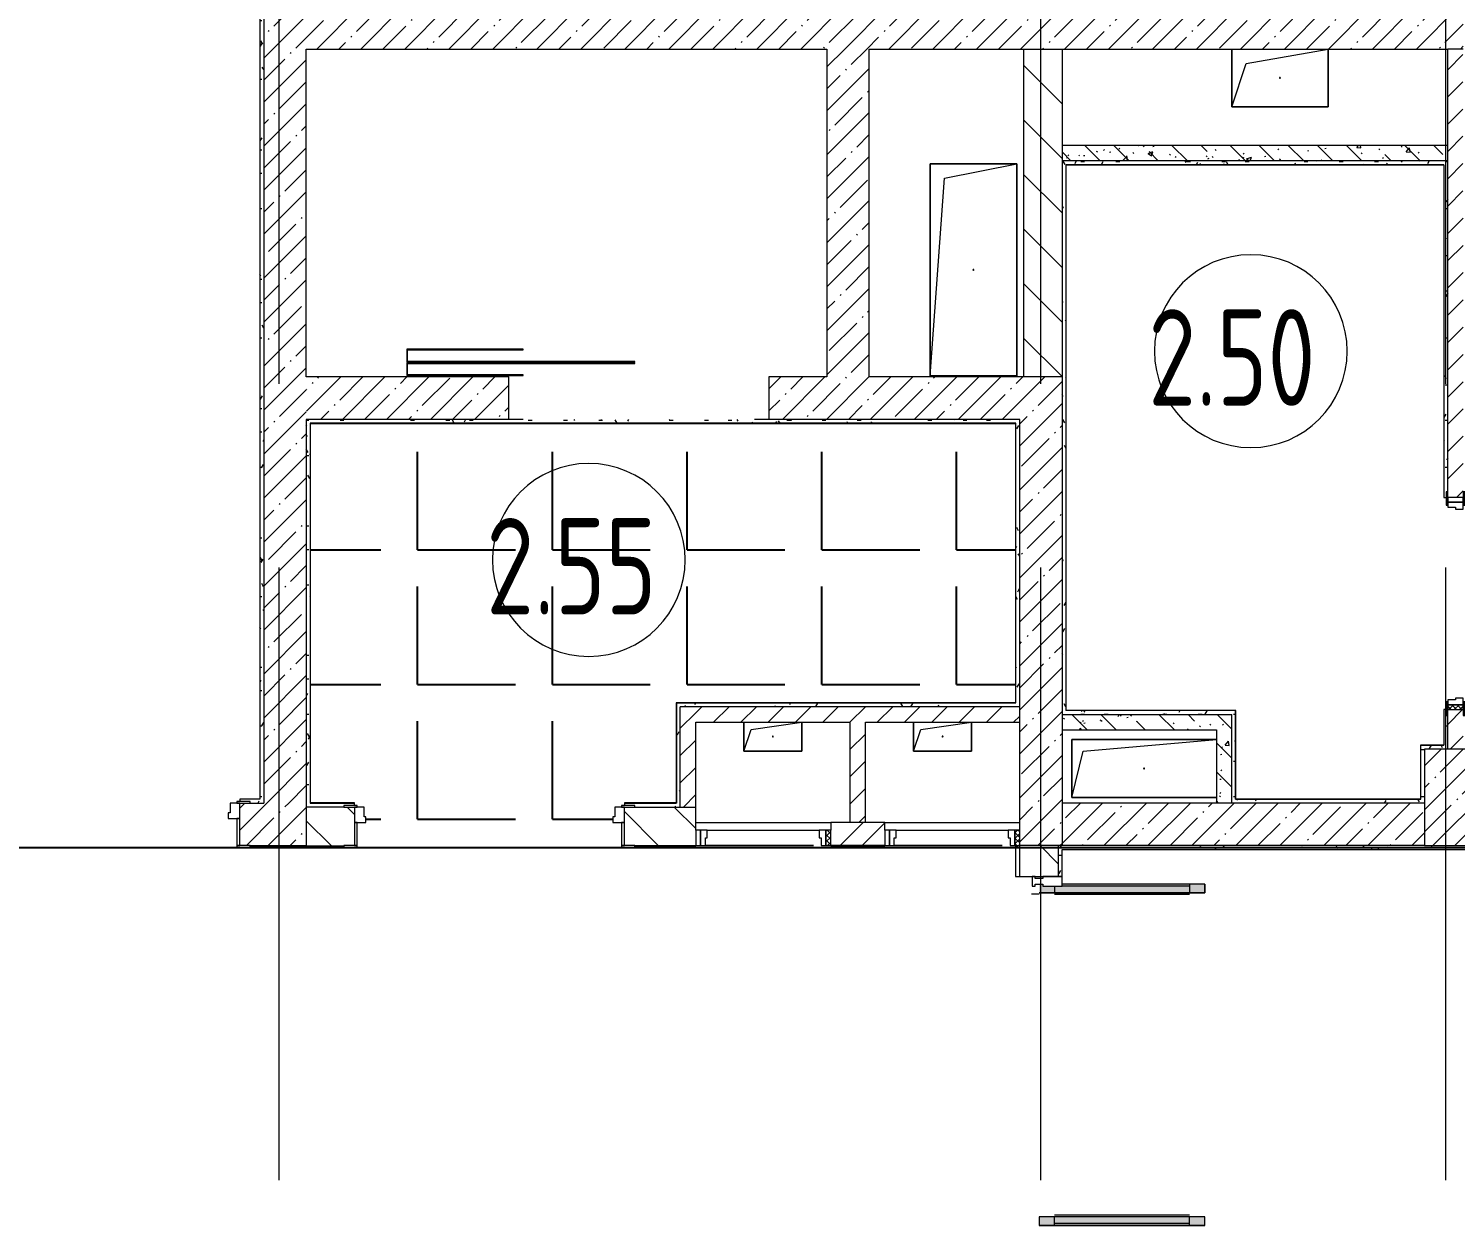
# Model space of a CAD drawing. Header units: millimetres. Extents: x -625 to 415037, y -3642 to 102118.
# Drawn here: x 242132 to 249532, y 11409 to 17635 of the extents above; entities that cross this region are included whole.
import ezdxf

# ---------------------------------------------------------------- set-up
doc = ezdxf.new("R2010")
doc.units = ezdxf.units.MM
doc.linetypes.add('Осевая', pattern=[6350, 1270, -952.5, 3175, -952.5])
doc.layers.add('1) плитка КР3', color=160, linetype='Continuous')
for name, color, linetype, lineweight in [('A-AREA-IDEN', 7, 'Continuous', 9), ('A-DETL-GENF', 7, 'Continuous', 9), ('A-DOOR-FRAM-2', 7, 'Continuous', 5), ('A-GENM', 7, 'Continuous', 9), ('A-GLAZ-CWMG', 7, 'Continuous', 9), ('A-GLAZ-CWMG-1', 7, 'Continuous', 20), ('A-WALL', 7, 'Continuous', 5), ('I-WALL', 7, 'Continuous', 5), ('S-COLS', 7, 'Continuous', 9), ('S-COLS-1', 7, 'Continuous', 5), ('Оси', 7, 'Continuous', 9), ('Оси-2', 7, 'Осевая', 9)]:
    doc.layers.add(name, color=color, linetype=linetype, lineweight=lineweight)
doc.layers.add('A-AREA-PATT-2', color=7, linetype='Continuous', lineweight=5, true_color=0xcde0ef, transparency=1)
doc.layers.add('A-FLOR-PATT-1', color=7, linetype='Continuous', lineweight=9, true_color=0xeef6ff, transparency=0.5)
for name, color, linetype, lineweight, true_color in [('A-DOOR-1', 7, 'Continuous', 5, 0xc0c0c0), ('A-DOOR-FRAM-1', 7, 'Continuous', 5, 0xc0c0c0), ('A-WALL-1', 9, 'Continuous', 5, 0x808080), ('A-WALL-FNSH-1', 9, 'Continuous', 5, 0x808080)]:
    doc.layers.add(name, color=color, linetype=linetype, lineweight=lineweight, true_color=true_color)
doc.layers.get('A-DOOR-1').off()
doc.styles.add('СПДС', font='ГОСТ тип А.ttf', dxfattribs={"width": 0.9})
pattern_1 = [(45, (148772.12, -0.94), (-114.04925, 114.04925), []), (45, (148886.17, -0.94), (-114.04925, 114.04925), [201.612, -40.322, 6.706, -33.617])]
pattern_2 = [(135, (148772.12, -0.94), (-141.42136, -141.42136), [])]
pattern_3 = [(45, (148772.12, -0.94), (-70.71068, 70.71068), [])]
pattern_4 = [(135, (148772.12, -0.94), (-150.8683, -150.8683), [213.36, -35.56, 7.112, -35.56]), (135, (148772.12, 149.83), (-150.8683, -150.8683), []), (50, (148772.12, -0.94), (255.05767, -22.3145), [26.67, -293.37]), (355, (148772.12, -0.94), (-49.3404, 267.47914), [21.336, -234.696]), (100.451, (148793.38, -2.8), (205.71947, 245.16356), [22.666, -249.326]), (46.184, (148772.12, 70.18), (379.511, -58.86), [40.005, -440.055]), (96.636, (148803.75, 65.27), (332.3634, 346.3991), [33.999, -373.989]), (351.184, (148772.12, 70.18), (332.3669, 346.3953), [32.004, -352.044]), (21, (148807.68, 52.4), (212.26017, -143.17112), [26.67, -293.37]), (326, (148807.68, 52.4), (86.52236, 257.8632), [21.336, -234.696]), (71.451, (148825.37, 40.47), (298.78395, 114.6901), [22.666, -249.326]), (37.5, (148772.12, -0.94), (4.32385, 118.37751), [6.706, -225.146, 6.706, -231.546, -235.585]), (37.5, (148772.12, -0.94), (4.32385, 118.37751), [-470.103, 6.706, -228.879]), (7.5, (148772.12, -0.94), (93.54758, 140.2533), [6.706, -129.134, 6.706, -219.812, -89.789]), (7.5, (148772.12, -0.94), (93.54758, 140.2533), [-362.356, 6.706, -83.083]), (327.5, (148692.82, -0.94), (189.82734, -8.02019), [6.706, -82.194, 6.706, -270.662, -368.046]), (327.5, (148692.82, -0.94), (189.82734, -8.02019), [-366.268, 6.706, -361.34]), (317.5, (148657.26, -0.94), (207.38114, 35.59764), [6.706, -108.864, 6.706, -177.495, -261.366]), (317.5, (148657.26, -0.94), (207.38114, 35.59764), [-299.771, 6.706, -254.66])]
pattern_5 = [(45, (-171.384, 124.685), (-14.1421, 14.1421), []), (135, (-171.384, 124.685), (-14.1421, -14.1421), [])]
pattern_6 = [(0, (148772.123, -0.94), (243.84, 60.96), [20.117, -162.763, 20.117, -162.763, -975.36]), (0, (148772.123, -0.94), (243.84, 60.96), [-365.76, 20.117, -345.643, 20.117, -162.763, -426.72]), (0, (148772.123, -0.94), (243.84, 60.96), [-914.4, 20.117, -101.803, 20.117, -284.683]), (120, (148863.563, 29.54), (-174.71291, 180.691634), [20.117, -162.763, 20.117, -162.763, -975.36]), (120, (148863.563, 29.54), (-174.71291, 180.691634), [-365.76, 20.117, -345.643, 20.117, -162.763, -426.72]), (120, (148863.563, 29.54), (-174.71291, 180.691634), [-914.4, 20.117, -101.803, 20.117, -284.683]), (240, (148894.043, 151.46), (-69.12709, -241.651634), [20.117, -162.763, 20.117, -162.763, -975.36]), (240, (148894.043, 151.46), (-69.12709, -241.651634), [-365.76, 20.117, -345.643, 20.117, -162.763, -426.72]), (240, (148894.043, 151.46), (-69.12709, -241.651634), [-914.4, 20.117, -101.803, 20.117, -284.683])]

# ---------------------------------------------------------------- blocks, each defined once
blk = doc.blocks.new('110_Дверь_СКБ_1Ст_Внутренняя1 - Д-3б_п_ 1100x2100h_много всего 2-32816779-Объем проектирования 2 этажа')
at = {"layer": 'A-DOOR-FRAM-2'}
h = blk.add_hatch(dxfattribs=at)
h.set_pattern_fill('FP_200', color=256, style=0, pattern_type=2)
h.set_pattern_definition([(45, (-371.384, 104.685), (-14.1421, 14.1421), []), (135, (-371.384, 104.685), (-14.1421, -14.1421), [])])
h.paths.add_polyline_path([(-537.5, 40), (-537.5, -40), (-512.5, -37.7), (-512.5, 40)])
at = {"layer": 'A-DOOR-FRAM-1'}
for p, q in [((-497.5, 48), (-567.5, 48)), ((-567.5, 48), (-567.5, 40)), ((-567.5, 40), (-497.5, 40)), ((-512.5, 40), (-537.5, 40)), ((-537.5, 40), (-537.5, -40)), ((-487.5, 40), (-512.5, 40)), ((-512.5, 40), (-512.5, -40)), ((-512.5, -40), (-512.5, 40)), ((-497.5, 40), (-512.5, 40)), ((-512.5, 40), (-512.5, 39)), ((-512.5, 39), (-497.5, 39)), ((-497.5, 40), (-497.5, 48)), ((-497.5, 39), (-497.5, 40)), ((-487.5, 0), (-487.5, 40)), ((-477.5, 0), (-487.5, 0)), ((-477.5, -40), (-477.5, 0)), ((512.5, 0), (502.5, 0)), ((502.5, 0), (502.5, -40)), ((512.5, 40), (512.5, 0)), ((537.5, 40), (512.5, 40)), ((592.5, 48), (522.5, 48)), ((522.5, 48), (522.5, 40)), ((537.5, 40), (522.5, 40)), ((522.5, 40), (522.5, 39)), ((522.5, 40), (592.5, 40)), ((522.5, 39), (537.5, 39)), ((537.5, -40), (537.5, 40)), ((562.5, 40), (537.5, 40)), ((537.5, 40), (537.5, -40)), ((537.5, 39), (537.5, 40)), ((562.5, -40), (562.5, 40)), ((592.5, 40), (592.5, 48)), ((-497.5, -40), (-567.5, -40)), ((-567.5, -40), (-567.5, -48)), ((-567.5, -48), (-497.5, -48)), ((-537.5, -40), (-512.5, -40)), ((-497.5, -39), (-512.5, -39)), ((-512.5, -39), (-512.5, -40)), ((-512.5, -40), (-477.5, -40)), ((-512.5, -40), (-497.5, -40)), ((-497.5, -40), (-497.5, -39)), ((-497.5, -48), (-497.5, -40)), ((502.5, -40), (537.5, -40)), ((537.5, -39), (522.5, -39)), ((522.5, -39), (522.5, -40)), ((522.5, -40), (537.5, -40)), ((592.5, -40), (522.5, -40)), ((522.5, -40), (522.5, -48)), ((522.5, -48), (592.5, -48)), ((537.5, -40), (537.5, -39)), ((537.5, -40), (562.5, -40)), ((592.5, -48), (592.5, -40))]:
    blk.add_line(p, q, dxfattribs=at)
blk = doc.blocks.new('110_Дверь_СКБ_2Ст - Д-1_л_Лестничная клетка EIS60 2-V348-Объем проектирования 2 этажа')
at = {"layer": 'A-DOOR-FRAM-1'}
for p, q in [((-672.5, 118), (-742.5, 118)), ((-742.5, 118), (-742.5, 110)), ((-742.5, 110), (-672.5, 110)), ((-637.5, 110), (-687.5, 110)), ((-687.5, 110), (-687.5, 30)), ((-672.5, 110), (-672.5, 118)), ((-637.5, 60), (-637.5, 110)), ((662.5, 110), (662.5, 60)), ((712.5, 110), (662.5, 110)), ((767.5, 118), (697.5, 118)), ((697.5, 118), (697.5, 110)), ((697.5, 110), (767.5, 110)), ((712.5, 30), (712.5, 110)), ((767.5, 110), (767.5, 118)), ((-687.5, 30), (-627.5, 30)), ((-672.5, 30), (-687.5, 30)), ((-687.5, 30), (-687.5, -110)), ((-672.5, -110), (-672.5, 30)), ((-627.5, 60), (-637.5, 60)), ((-627.5, 30), (-627.5, 60)), ((662.5, 60), (652.5, 60)), ((652.5, 60), (652.5, 30)), ((652.5, 30), (712.5, 30)), ((712.5, 30), (697.5, 30)), ((697.5, 30), (697.5, -110)), ((712.5, -110), (712.5, 30)), ((-672.5, -110), (-742.5, -110)), ((-742.5, -110), (-742.5, -118)), ((-742.5, -118), (-672.5, -118)), ((-687.5, -110), (-672.5, -110)), ((-672.5, -118), (-672.5, -110)), ((697.5, -110), (712.5, -110)), ((767.5, -110), (697.5, -110)), ((697.5, -110), (697.5, -118)), ((697.5, -118), (767.5, -118)), ((767.5, -118), (767.5, -110))]:
    blk.add_line(p, q, dxfattribs=at)
blk = doc.blocks.new('110_Дверь_СКБ_2Ст - Д-3а 1450x2100h_Лестничная клетка из коридора-32352288-Объем проектирования 2 этажа')
at = {"layer": 'A-DOOR-FRAM-1'}
for p, q in [((-672.5, 108), (-742.5, 108)), ((-742.5, 108), (-742.5, 100)), ((-742.5, 100), (-672.5, 100)), ((-637.5, 100), (-687.5, 100)), ((-687.5, 100), (-687.5, 20)), ((-672.5, 100), (-672.5, 108)), ((-637.5, 50), (-637.5, 100)), ((662.5, 100), (662.5, 50)), ((712.5, 100), (662.5, 100)), ((767.5, 108), (697.5, 108)), ((697.5, 108), (697.5, 100)), ((697.5, 100), (767.5, 100)), ((712.5, 20), (712.5, 100)), ((767.5, 100), (767.5, 108)), ((-687.5, 20), (-627.5, 20)), ((-672.5, 20), (-687.5, 20)), ((-687.5, 20), (-687.5, -100)), ((-672.5, -100), (-672.5, 20)), ((-627.5, 50), (-637.5, 50)), ((-627.5, 20), (-627.5, 50)), ((662.5, 50), (652.5, 50)), ((652.5, 50), (652.5, 20)), ((652.5, 20), (712.5, 20)), ((712.5, 20), (697.5, 20)), ((697.5, 20), (697.5, -100)), ((712.5, -100), (712.5, 20)), ((-672.5, -100), (-742.5, -100)), ((-742.5, -100), (-742.5, -108)), ((-742.5, -108), (-672.5, -108)), ((-687.5, -100), (-672.5, -100)), ((-672.5, -108), (-672.5, -100)), ((697.5, -100), (712.5, -100)), ((767.5, -100), (697.5, -100)), ((697.5, -100), (697.5, -108)), ((697.5, -108), (767.5, -108)), ((767.5, -108), (767.5, -100))]:
    blk.add_line(p, q, dxfattribs=at)
blk = doc.blocks.new('GM_Отверстие прямоугольное _в плите_ - Отверстие-21604515-Объем проектирования 2 этажа')
at = {"layer": 'A-GENM'}
for p, q in [((-225, -550), (-225, 550)), ((-225, 550), (225, 550)), ((225, 550), (-225, 550)), ((-225, 550), (-225, -550)), ((-150, 475), (225, 550)), ((225, 550), (225, -550)), ((225, -550), (225, 550)), ((-225, -550), (-150, 475)), ((225, -550), (-225, -550)), ((-225, -550), (225, -550))]:
    blk.add_line(p, q, dxfattribs=at)
for start, end in [(360, 180), (180, 360)]:
    blk.add_arc((0, 0), 2.5, start, end, dxfattribs=at)
blk = doc.blocks.new('GM_Отверстие прямоугольное _в плите_ - Отверстие-21606279-Объем проектирования 2 этажа')
at = {"layer": 'A-GENM'}
for p, q in [((-375, -150), (-375, 150)), ((-375, 150), (375, 150)), ((375, 150), (-375, 150)), ((-375, 150), (-375, -150)), ((-315, 90), (375, 150)), ((-375, -150), (-315, 90)), ((375, -150), (-375, -150)), ((-375, -150), (375, -150))]:
    blk.add_line(p, q, dxfattribs=at)
for start, end in [(360, 180), (180, 360)]:
    blk.add_arc((0, 0), 2.5, start, end, dxfattribs=at)
blk = doc.blocks.new('GM_Отверстие прямоугольное _в плите_ - Отверстие-21610241-Объем проектирования 2 этажа')
at = {"layer": 'A-GENM'}
for p, q in [((-250, -150), (-250, 150)), ((-250, 150), (-250, -150)), ((-175, 75), (250, 150)), ((250, 150), (250, -150)), ((250, -150), (250, 150)), ((-250, -150), (-175, 75)), ((250, -150), (-250, -150)), ((-250, -150), (250, -150))]:
    blk.add_line(p, q, dxfattribs=at)
for start, end in [(360, 180), (180, 360)]:
    blk.add_arc((0, 0), 2.5, start, end, dxfattribs=at)
blk = doc.blocks.new('110_Дверь_СКБ_1Ст - д-18 700x2100h_Технический шкаф ЭОМ и СС-23698042-Объем проектирования 2 этажа')
at = {"layer": 'A-DOOR-FRAM-2'}
h = blk.add_hatch(dxfattribs=at)
h.set_pattern_fill('FP_120', color=256, style=0, pattern_type=2)
h.set_pattern_definition(pattern_5)
h.paths.add_polyline_path([(-337.5, 60), (-337.5, -20), (-312.5, -20), (-312.5, 60)])
at = {"layer": 'A-DOOR-FRAM-1'}
for p, q in [((-312.5, 60), (-337.5, 60)), ((-337.5, 60), (-337.5, -20)), ((-287.5, 60), (-312.5, 60)), ((-312.5, 60), (-312.5, -20)), ((-312.5, -20), (-312.5, 60)), ((-287.5, 20), (-287.5, 60)), ((-277.5, 20), (-287.5, 20)), ((-277.5, -20), (-277.5, 20)), ((-247.5, 60), (312.5, 60)), ((312.5, 20), (302.5, 20)), ((302.5, 20), (302.5, -20)), ((312.5, 60), (312.5, 20)), ((337.5, 60), (312.5, 60)), ((337.5, -20), (337.5, 60)), ((362.5, 60), (337.5, 60)), ((337.5, 60), (337.5, -20)), ((362.5, -20), (362.5, 60)), ((-337.5, -20), (-312.5, -20)), ((-312.5, -20), (-277.5, -20)), ((302.5, -20), (-277.5, -20)), ((302.5, -20), (337.5, -20)), ((337.5, -20), (362.5, -20))]:
    blk.add_line(p, q, dxfattribs=at)
blk = doc.blocks.new('110_Дверь_СКБ_1Ст - д-18 700x2100h_Технический шкаф ЭОМ и СС-V392-Объем проектирования 2 этажа')
at = {"layer": 'A-DOOR-FRAM-2'}
h = blk.add_hatch(dxfattribs=at)
h.set_pattern_fill('FP_120', color=256, style=0, pattern_type=2)
h.set_pattern_definition(pattern_5)
h.paths.add_polyline_path([(-337.5, 60), (-337.5, -20), (-312.5, -20), (-312.5, 60)])
at = {"layer": 'A-DOOR-FRAM-1'}
for p, q in [((-312.5, 60), (-337.5, 60)), ((-337.5, 60), (-337.5, -20)), ((-287.5, 60), (-312.5, 60)), ((-312.5, 60), (-312.5, -20)), ((-312.5, -20), (-312.5, 60)), ((-287.5, 20), (-287.5, 60)), ((-277.5, 20), (-287.5, 20)), ((-277.5, -20), (-277.5, 20)), ((-247.5, 60), (312.5, 60)), ((312.5, 20), (302.5, 20)), ((302.5, 20), (302.5, -20)), ((312.5, 60), (312.5, 20)), ((337.5, 60), (312.5, 60)), ((337.5, -20), (337.5, 60)), ((362.5, 60), (337.5, 60)), ((337.5, 60), (337.5, -20)), ((362.5, -20), (362.5, 60)), ((-337.5, -20), (-312.5, -20)), ((-312.5, -20), (-277.5, -20)), ((302.5, -20), (-277.5, -20)), ((302.5, -20), (337.5, -20)), ((337.5, -20), (362.5, -20))]:
    blk.add_line(p, q, dxfattribs=at)
blk = doc.blocks.new('GM_Отверстие прямоугольное _в плите_ - Отверстие-21620300-Объем проектирования 2 этажа')
at = {"layer": 'A-GENM'}
for p, q in [((-150, -75), (-150, 75)), ((-150, 75), (-150, -75)), ((-112.5, 37.5), (150, 75)), ((150, 75), (150, -75)), ((150, -75), (150, 75)), ((-150, -75), (-112.5, 37.5)), ((150, -75), (-150, -75)), ((-150, -75), (150, -75))]:
    blk.add_line(p, q, dxfattribs=at)
for start, end in [(360, 180), (180, 360)]:
    blk.add_arc((0, 0), 2.5, start, end, dxfattribs=at)
blk = doc.blocks.new('BSC_Колонна _Прямоугольная - 500х500-17857564-Объем проектирования 2 этажа')
at = {"layer": 'S-COLS-1'}
h = blk.add_hatch(dxfattribs=at)
h.set_pattern_fill('FP_181', color=256, style=0, pattern_type=2)
h.set_pattern_definition([(45, (-100850, -13650), (-114.04925, 114.04925), []), (45, (-100735.95, -13650), (-114.04925, 114.04925), [201.613, -40.323, 6.706, -33.617])])
h.paths.add_polyline_path([(250, -250), (250, 250), (-250, 250), (-250, -250)])
for p, q in [((250, 250), (-250, 250)), ((-250, 250), (-250, -250)), ((250, -250), (250, 250)), ((-250, -250), (250, -250))]:
    blk.add_line(p, q, dxfattribs=at)
blk = doc.blocks.new('DOR_Дверь лифта - 1350х2050h-19118285-Объем проектирования 2 этажа')
at = {"layer": 'A-DOOR-FRAM-1'}
for p, q in [((600, -117), (600, -120)), ((1203, -117), (600, -117)), ((600, -120), (1200, -120)), ((1200, -120), (1200, -180)), ((1203, -183), (1203, -117)), ((1200, -180), (20, -180)), ((20, -180), (20, -183)), ((20, -183), (1203, -183)), ((1203, -187), (20, -187)), ((20, -187), (20, -190)), ((20, -190), (1200, -190)), ((1200, -190), (1200, -250)), ((1203, -253), (1203, -187)), ((600, -250), (600, -253)), ((1200, -250), (600, -250)), ((600, -253), (1203, -253))]:
    blk.add_line(p, q, dxfattribs=at)
blk = doc.blocks.new('Дверь_Витражная_остекление_ - ВВ-7 остекление-32349468-Объем проектирования 2 этажа')
at = {"layer": 'A-DETL-GENF'}
for p, q in [((860, 20), (860, -20)), ((860, 20), (860, -20)), ((-815, -20), (-860, -20)), ((-860, -880), (-860, -20)), ((-815, -20), (-860, -20)), ((-860, -20), (-860, -880)), ((-815, -106.8), (-815, -20)), ((-815, -106.8), (-815, -20)), ((865, -103.8), (865, -20)), ((865, -20), (865, -103.8)), ((-860, -100), (-815, -100)), ((-850, -800), (-850, -100)), ((-815, -880), (-815, -106.8)), ((-815, -880), (-815, -106.8)), ((-806, -106.8), (-806, -100)), ((-806, -800), (-806, -106.8)), ((856, -103.8), (856, -100)), ((856, -800), (856, -103.8)), ((900, -100), (865, -100)), ((865, -880), (865, -103.8)), ((865, -103.8), (865, -880)), ((900, -800), (900, -140)), ((910, -880), (910, -140)), ((910, -880), (910, -140)), ((-860, -800), (-837.2, -800)), ((-837.2, -800), (-815, -800)), ((877.8, -800), (865, -800)), ((910, -800), (877.8, -800)), ((-860, -880), (-837.2, -880)), ((-860, -880), (-837.2, -880)), ((-837.2, -880), (-815, -880)), ((-837.2, -880), (-815, -880)), ((877.8, -880), (865, -880)), ((865, -880), (877.8, -880)), ((910, -880), (877.8, -880)), ((877.8, -880), (910, -880))]:
    blk.add_line(p, q, dxfattribs=at)
blk = doc.blocks.new('Прямоугольный импост - Импост структурный с накладкой - 160мм Темный-32348142-Объем проектирования 2 этажа')
at = {"layer": 'A-GLAZ-CWMG-1'}
for p, q in [((0, 17), (-50, 17)), ((-50, 17), (-50, 0)), ((-50, 0), (-40, 0)), ((-40, 0), (-40, -40)), ((-10, -40), (-10, 0)), ((-10, 0), (0, 0)), ((0, 0), (0, 17)), ((-40, -40), (-50, -40)), ((-50, -40), (-50, -140)), ((0, -40), (-10, -40)), ((0, -140), (0, -40)), ((-50, -140), (0, -140))]:
    blk.add_line(p, q, dxfattribs=at)
blk = doc.blocks.new('Марка_Помещения - Номер-25198446-Объем проектирования 2 этажа')
at = {"layer": 'A-AREA-IDEN'}
for start, end in [(360, 180), (180, 360)]:
    blk.add_arc((0, 0), 2.5, start, end, dxfattribs=at)

msp = doc.modelspace()

# ---------------------------------------------------------------- hatches: boundary and pattern name
at = {"layer": '1) плитка КР3'}
h = msp.add_hatch(dxfattribs=at)
h.set_pattern_fill('ANGLE', color=256, scale=100)
h.set_pattern_definition([(0, (237863.1, 17028.06), (0, 698.5), [508, -190.5]), (90, (237863.1, 17028.06), (-698.5, 4e-14), [508, -190.5])])
h.paths.add_polyline_path([(247251.1, 15588.1), (243593.1, 15588.1), (243593.1, 13620.1), (243822.1, 13620.1), (243822.1, 13619.1), (243822.1, 13607.1), (243837.1, 13607.1), (243872.1, 13599.1), (243872.1, 13549.1), (243882.1, 13549.1), (243882.1, 13519.1), (243837.1, 13519.1), (243837.1, 13399.1), (243837.1, 13389.1), (245207.1, 13389.1), (245207.1, 13399.1), (245207.1, 13519.1), (245162.1, 13519.1), (245162.1, 13549.1), (245172.1, 13549.1), (245172.1, 13599.1), (245207.1, 13599.1), (245207.1, 13607.1), (245222.1, 13607.1), (245222.1, 13619.1), (245222.1, 13620.1), (245491.1, 13620.1), (245491.1, 14140.1), (247251.1, 14140.1)])
at = {"layer": 'A-AREA-PATT-2'}
h = msp.add_hatch(color=256, dxfattribs=at)
h.paths.add_polyline_path([(247492.6, 13189.1), (247493.1, 13189.1), (247492.6, 13189.1)])
h.paths.add_polyline_path([(249962.1, 13379.1), (249962.1, 13382.1), (251337.1, 13380.5), (251337.1, 13379.1), (251387.1, 13380.5), (251387.1, 13382.1), (254321.6, 13382.9), (254321.6, 13399.1), (249872.1, 13399.1), (249872.1, 13382.1), (249912.1, 13382.1), (249912.1, 13379.1), (249947.2, 13379.1)])
h.paths.add_polyline_path([(261327.6, 13379.1), (261327.6, 13382.1), (264371.6, 13382.1), (264371.6, 13399.1), (259822.6, 13399.1), (259822.6, 13382.1), (259862.6, 13382.1), (259862.6, 13379.1), (259912.6, 13379.5), (259912.6, 13382.1), (261277.6, 13380.5), (261277.6, 13379.1), (261305.2, 13379.1)])
at = {"layer": 'A-FLOR-PATT-1'}
h = msp.add_hatch(color=256, dxfattribs=at)
h.paths.add_polyline_path([(247459.9, 11429.1), (248233.1, 11429.1), (248233.1, 11451.9), (247459.9, 11451.9), (247459.9, 11474.1), (247373.1, 11474.1), (247373.1, 11429.1)])
h.paths.add_polyline_path([(247373.1, 13154.1), (247456.9, 13154.1), (247456.9, 13166.9), (248233.1, 13166.9), (248233.1, 13199.1), (247493.1, 13199.1), (247493.1, 13189.1), (247393.1, 13189.1), (247393.1, 13199.1), (247373.1, 13199.1), (247373.1, 13166.9)])
h = msp.add_hatch(color=256, dxfattribs=at)
h.paths.add_polyline_path([(248233.1, 11451.9), (248233.1, 11474.1), (247459.9, 11474.1), (247459.9, 11451.9), (248151.8, 11451.9)])
h.paths.add_polyline_path([(247545.6, 13154.1), (248233.1, 13154.1), (248233.1, 13166.9), (247456.9, 13166.9), (247456.9, 13154.1), (247537.4, 13154.1)])
at = {"layer": 'I-WALL'}
h = msp.add_hatch(dxfattribs=at)
h.set_pattern_fill('FP_191', color=256, style=0, pattern_type=2)
h.set_pattern_definition(pattern_6)
h.paths.add_polyline_path([(243352.1, 13619.1), (243352.1, 17769.1), (243332.1, 17769.1), (243332.1, 13640.1)])
h.paths.add_polyline_path([(243332.1, 13619.1), (243352.1, 13619.1), (243332.1, 13639.1)])
h = msp.add_hatch(dxfattribs=at)
h.set_pattern_fill('FP_1', color=256, style=0, pattern_type=2)
h.set_pattern_definition(pattern_1)
h.paths.add_polyline_path([(244507.6, 17529.1), (249572.1, 17529.1), (249572.1, 17749.1), (243352.1, 17749.1), (243352.1, 17529.1), (244359.2, 17529.1)])
h = msp.add_hatch(dxfattribs=at)
h.set_pattern_fill('FP_1', color=256, style=0, pattern_type=2)
h.set_pattern_definition(pattern_1)
h.paths.add_polyline_path([(243365.3, 13619.1), (243572.1, 13619.1), (243572.1, 17529.1), (243352.1, 17529.1), (243352.1, 13619.1)])
h = msp.add_hatch(dxfattribs=at)
h.set_pattern_fill('FP_1', color=256, style=0, pattern_type=2)
h.set_pattern_definition(pattern_1)
h.paths.add_polyline_path([(246492.1, 15829.1), (246492.1, 17529.1), (246272.1, 17529.1), (246272.1, 15829.1), (246453.3, 15829.1)])
h = msp.add_hatch(dxfattribs=at)
h.set_pattern_fill('FP_23', color=256, style=0, pattern_type=2)
h.set_pattern_definition(pattern_2)
h.paths.add_polyline_path([(247292.1, 15829.1), (247492.1, 15829.1), (247492.1, 17529.1), (247292.1, 17529.1), (247292.1, 16437.5)])
h = msp.add_hatch(dxfattribs=at)
h.set_pattern_fill('FP_22', color=256, style=0, pattern_type=2)
h.set_pattern_definition(pattern_3)
h.paths.add_polyline_path([(249572.1, 13899.1), (249571.7, 14104.1), (249492.1, 14104.1), (249492.1, 13899.1)])
h.paths.add_polyline_path([(249492.1, 15204.1), (249572.1, 15204.1), (249570.7, 17529.1), (249492.1, 17529.1), (249492.1, 15217.8)])
h = msp.add_hatch(dxfattribs=at)
h.set_pattern_fill('FP_41', color=256, style=0, pattern_type=2)
h.set_pattern_definition(pattern_4)
h.paths.add_polyline_path([(249432.1, 16949.1), (249492.1, 16949.1), (249492.1, 17029.1), (247492.1, 17029.1), (247492.1, 16949.1), (249372.1, 16949.1)])
h = msp.add_hatch(dxfattribs=at)
h.set_pattern_fill('FP_191', color=256, style=0, pattern_type=2)
h.set_pattern_definition(pattern_6)
h.paths.add_polyline_path([(247492.1, 16929.1), (249471.1, 16929.1), (249472.1, 16949.1), (247492.1, 16949.1)])
h = msp.add_hatch(dxfattribs=at)
h.set_pattern_fill('FP_191', color=256, style=0, pattern_type=2)
h.set_pattern_definition(pattern_6)
h.paths.add_polyline_path([(249472.1, 13919.1), (249492.1, 13919.1), (249492.1, 14074.1), (249484.1, 14074.1), (249484.1, 14104.1), (249472.1, 14104.1), (249472.1, 13925.6)])
h.paths.add_polyline_path([(249484.1, 15204.1), (249484.1, 15234.1), (249492.1, 15234.1), (249492.1, 16949.1), (249472.1, 16949.1), (249472.1, 15204.1)])
h = msp.add_hatch(dxfattribs=at)
h.set_pattern_fill('FP_191', color=256, style=0, pattern_type=2)
h.set_pattern_definition(pattern_6)
h.paths.add_polyline_path([(247492.1, 14079.1), (247512.1, 14079.1), (247512.1, 14099.1)])
h.paths.add_polyline_path([(247492.1, 14079.1), (247512.1, 14100.1), (247512.1, 16928.1), (247492.1, 16928.1), (247492.1, 14100.1)])
h = msp.add_hatch(dxfattribs=at)
h.set_pattern_fill('FP_1', color=256, style=0, pattern_type=2)
h.set_pattern_definition(pattern_1)
h.paths.add_polyline_path([(247492.1, 15609.1), (247492.1, 15829.1), (245972.1, 15829.1), (245972.1, 15609.1), (247292.1, 15609.1)])
h.paths.add_polyline_path([(244552.1, 15609.1), (244622.1, 15609.1), (244622.1, 15829.1), (243572.1, 15829.1), (243574.4, 15609.1), (244177.6, 15609.1)])
h = msp.add_hatch(dxfattribs=at)
h.set_pattern_fill('FP_191', color=256, style=0, pattern_type=2)
h.set_pattern_definition(pattern_6)
h.paths.add_polyline_path([(243572.1, 15589.1), (247251.1, 15589.1), (247272.1, 15609.1), (243572.1, 15609.1)])
h.paths.add_polyline_path([(247270.3, 15589.1), (247272.1, 15589.1), (247272.1, 15609.1), (247252.1, 15589.1)])
h = msp.add_hatch(dxfattribs=at)
h.set_pattern_fill('FP_191', color=256, style=0, pattern_type=2)
h.set_pattern_definition(pattern_6)
h.paths.add_polyline_path([(243592.1, 13599.1), (243592.1, 15588.1), (243572.1, 15589.1), (243572.1, 13599.1)])
h = msp.add_hatch(dxfattribs=at)
h.set_pattern_fill('FP_191', color=256, style=0, pattern_type=2)
h.set_pattern_definition(pattern_6)
h.paths.add_polyline_path([(247272.1, 14139.1), (247272.1, 15589.1), (247252.1, 15587.2), (247252.1, 14140.1)])
h = msp.add_hatch(dxfattribs=at)
h.set_pattern_fill('FP_1', color=256, style=0, pattern_type=2)
h.set_pattern_definition(pattern_1)
h.paths.add_polyline_path([(247472.1, 13399.1), (247492.1, 13399.1), (247492.1, 15609.1), (247272.1, 15609.1), (247272.1, 13399.1)])
h = msp.add_hatch(dxfattribs=at)
h.set_pattern_fill('FP_191', color=256, style=0, pattern_type=2)
h.set_pattern_definition(pattern_6)
h.paths.add_polyline_path([(245504.1, 13619.1), (245512.1, 13619.1), (245512.1, 14139.1), (245492.1, 14139.1), (245492.1, 13619.1)])
h = msp.add_hatch(dxfattribs=at)
h.set_pattern_fill('FP_191', color=256, style=0, pattern_type=2)
h.set_pattern_definition(pattern_6)
h.paths.add_polyline_path([(246453.3, 14119.1), (247272.1, 14119.1), (247272.1, 14139.1), (245512.1, 14139.1), (245512.1, 14119.1), (246392.1, 14119.1)])
h = msp.add_hatch(dxfattribs=at)
h.set_pattern_fill('FP_22', color=256, style=0, pattern_type=2)
h.set_pattern_definition(pattern_3)
h.paths.add_polyline_path([(245512.1, 13599.1), (245592.1, 13599.1), (245592.1, 14119.1), (245512.1, 14119.1), (245512.1, 13619.1)])
h = msp.add_hatch(dxfattribs=at)
h.set_pattern_fill('FP_22', color=256, style=0, pattern_type=2)
h.set_pattern_definition(pattern_3)
h.paths.add_polyline_path([(247272.1, 14039.1), (247272.1, 14119.1), (245592.1, 14119.1), (245592.1, 14039.1), (246512.8, 14039.1)])
h = msp.add_hatch(dxfattribs=at)
h.set_pattern_fill('FP_41', color=256, style=0, pattern_type=2)
h.set_pattern_definition(pattern_4)
h.paths.add_polyline_path([(247492.1, 13999.1), (248372.1, 13999.1), (248372.1, 14079.1), (247492.1, 14079.1), (247492.1, 14039.1)])
h = msp.add_hatch(dxfattribs=at)
h.set_pattern_fill('FP_191', color=256, style=0, pattern_type=2)
h.set_pattern_definition(pattern_6)
h.paths.add_polyline_path([(248292.1, 14079.1), (248392.1, 14079.1), (248392.1, 14099.1), (247513.1, 14099.1), (247513.1, 14079.1), (247898.8, 14079.1)])
h = msp.add_hatch(dxfattribs=at)
h.set_pattern_fill('FP_191', color=256, style=0, pattern_type=2)
h.set_pattern_definition(pattern_6)
h.paths.add_polyline_path([(248372.1, 13619.1), (248392.1, 13619.1), (248392.1, 14079.1), (248372.1, 14079.1), (248372.1, 13639.1)])
h = msp.add_hatch(dxfattribs=at)
h.set_pattern_fill('FP_22', color=256, style=0, pattern_type=2)
h.set_pattern_definition(pattern_3)
h.paths.add_polyline_path([(246392.1, 13519.1), (246472.1, 13519.1), (246472.1, 14039.1), (246392.1, 14039.1), (246392.1, 13895.8)])
h = msp.add_hatch(dxfattribs=at)
h.set_pattern_fill('FP_41', color=256, style=0, pattern_type=2)
h.set_pattern_definition(pattern_4)
h.paths.add_polyline_path([(248372.1, 13619.1), (248372.1, 13999.1), (248292.1, 13999.1), (248292.1, 13619.1)])
h = msp.add_hatch(dxfattribs=at)
h.set_pattern_fill('FP_191', color=256, style=0, pattern_type=2)
h.set_pattern_definition(pattern_6)
h.paths.add_polyline_path([(249372.1, 13619.1), (249372.1, 13919.1), (249352.1, 13919.1), (249352.1, 13640.1), (249361.5, 13630.2)])
h.paths.add_polyline_path([(249372.1, 13619.1), (249352.1, 13639.1), (249352.1, 13619.1), (249361.1, 13619.1)])
h = msp.add_hatch(dxfattribs=at)
h.set_pattern_fill('FP_191', color=256, style=0, pattern_type=2)
h.set_pattern_definition(pattern_6)
h.paths.add_polyline_path([(249483.5, 13899.1), (249492.1, 13899.1), (249471.1, 13919.1), (249372.1, 13919.1), (249372.1, 13899.1), (249472.1, 13899.1)])
h.paths.add_polyline_path([(249492.1, 13899.1), (249492.1, 13919.1), (249472.1, 13919.1), (249486.1, 13905.1)])
h = msp.add_hatch(dxfattribs=at)
h.set_pattern_fill('FP_1', color=256, style=0, pattern_type=2)
h.set_pattern_definition(pattern_1)
h.paths.add_polyline_path([(243433.9, 13399.1), (243572.1, 13399.1), (243572.1, 13619.1), (243227.1, 13619.1), (243227.1, 13399.1), (243352.1, 13399.1)])
h.paths.add_polyline_path([(241822.1, 13399.1), (241827.1, 13399.1), (241825.8, 13619.1), (241822.1, 13619.1), (241822.1, 13402.1)])
h = msp.add_hatch(dxfattribs=at)
h.set_pattern_fill('FP_191', color=256, style=0, pattern_type=2)
h.set_pattern_definition(pattern_6)
h.paths.add_polyline_path([(243282.1, 13619.1), (243332.1, 13619.1), (243331.1, 13639.1), (243227.1, 13639.1), (243227.1, 13627.1), (243282.1, 13627.1)])
h.paths.add_polyline_path([(241827.1, 13627.1), (241827.1, 13639.1), (241823.1, 13639.1), (241822.5, 13627.1), (241825.5, 13627.1)])
h = msp.add_hatch(dxfattribs=at)
h.set_pattern_fill('FP_191', color=256, style=0, pattern_type=2)
h.set_pattern_definition(pattern_6)
h.paths.add_polyline_path([(245277.1, 13599.1), (245512.1, 13599.1), (245491.1, 13619.1), (245222.1, 13619.1), (245222.1, 13607.1), (245277.1, 13607.1), (245277.1, 13603.1)])
h.paths.add_polyline_path([(245512.1, 13599.1), (245512.1, 13619.1), (245492.1, 13619.1), (245508.9, 13602.3)])
h.paths.add_polyline_path([(243767.1, 13599.1), (243767.1, 13607.1), (243822.1, 13607.1), (243820.4, 13619.1), (243593.1, 13619.1), (243592.1, 13599.1), (243713.1, 13599.1)])
h = msp.add_hatch(dxfattribs=at)
h.set_pattern_fill('FP_1', color=256, style=0, pattern_type=2)
h.set_pattern_definition(pattern_1)
h.paths.add_polyline_path([(248372.1, 13399.1), (249372.1, 13399.3), (249372.1, 13619.1), (247492.1, 13619.1), (247492.1, 13399.1), (247898.8, 13399.1)])
h = msp.add_hatch(dxfattribs=at)
h.set_pattern_fill('FP_191', color=256, style=0, pattern_type=2)
h.set_pattern_definition(pattern_6)
h.paths.add_polyline_path([(248392.1, 13619.1), (249352.1, 13619.1), (249350.3, 13639.1), (248393.1, 13639.1), (248392.4, 13624.7)])
h = msp.add_hatch(dxfattribs=at)
h.set_pattern_fill('FP_23', color=256, style=0, pattern_type=2)
h.set_pattern_definition(pattern_2)
h.paths.add_polyline_path([(243797.1, 13399.1), (243822.1, 13399.1), (243822.1, 13599.1), (243572.1, 13599.1), (243572.1, 13399.1), (243790.7, 13399.1)])
h.paths.add_polyline_path([(245252.1, 13399.1), (245592.1, 13399.1), (245592.1, 13599.1), (245222.1, 13599.1), (245222.1, 13399.1)])
h = msp.add_hatch(dxfattribs=at)
h.set_pattern_fill('FP_79', color=256, style=0, pattern_type=2)
h.set_pattern_definition([(45, (148772.12, -0.94), (-171.0739, 171.0739), []), (45, (148886.17, -0.94), (-171.0739, 171.0739), [])])
h.paths.add_polyline_path([(246472.1, 13399.1), (246572.1, 13399.1), (246572.1, 13519.1), (246292.1, 13519.1), (246292.1, 13399.1), (246453.3, 13399.1)])
h = msp.add_hatch(dxfattribs=at)
h.set_pattern_fill('FP_23', color=256, style=0, pattern_type=2)
h.set_pattern_definition(pattern_2)
h.paths.add_polyline_path([(247472.1, 13239.1), (247472.1, 13399.1), (247272.1, 13399.1), (247272.1, 13239.1), (247451.3, 13239.1)])
h = msp.add_hatch(dxfattribs=at)
h.set_pattern_fill('FP_191', color=256, style=0, pattern_type=2)
h.set_pattern_definition(pattern_6)
h.paths.add_polyline_path([(247484.8, 13239.1), (247492.1, 13239.1), (247492.1, 13399.1), (247472.1, 13399.1), (247472.1, 13239.1)])
h = msp.add_hatch(dxfattribs=at)
h.set_pattern_fill('FP_191', color=256, style=0, pattern_type=2)
h.set_pattern_definition(pattern_6)
h.paths.add_polyline_path([(249344.3, 13379.1), (249872.1, 13379.1), (249872.1, 13399.1), (247492.1, 13399.1), (247492.4, 13379.1), (248392.1, 13379.1)])

# ---------------------------------------------------------------- linework, layer by layer
at = {"layer": '1) плитка КР3'}
msp.add_lwpolyline([(233742.1, 13389.1), (269982.1, 13389.1), (269982.1, 10599.1), (233742.1, 10599.1)], close=True, dxfattribs=at)
at = {"layer": 'A-WALL'}
for p, q in [((243332.1, 17769.1), (243332.1, 13639.1)), ((247492.1, 17529.1), (247492.1, 13399.1)), ((249572.1, 17529.1), (249492.1, 17529.1)), ((249492.1, 15234.1), (249492.1, 17529.1)), ((249472.1, 16929.1), (247512.1, 16929.1)), ((247512.1, 16929.1), (247512.1, 14099.1)), ((247492.1, 15829.1), (247292.1, 15829.1)), ((243572.1, 15609.1), (243572.1, 13399.1)), ((247252.1, 15589.1), (243592.1, 15589.1)), ((243592.1, 15589.1), (243592.1, 13619.1)), ((247252.1, 14139.1), (247252.1, 15589.1)), ((247272.1, 13479.1), (247272.1, 15609.1)), ((245512.1, 14139.1), (247252.1, 14139.1)), ((245512.1, 13599.1), (245512.1, 14119.1)), ((247492.1, 14079.1), (248372.1, 14079.1)), ((249492.1, 13899.1), (249492.1, 14074.1)), ((243282.1, 13619.1), (243352.1, 13619.1)), ((249372.1, 13619.1), (247492.1, 13619.1)), ((248392.1, 13639.1), (249219.6, 13639.1)), ((243767.1, 13599.1), (243572.1, 13599.1)), ((245277.1, 13599.1), (245592.1, 13599.1)), ((243282.1, 13399.1), (243572.1, 13399.1)), ((245277.1, 13399.1), (245592.1, 13399.1)), ((247272.1, 13239.1), (247272.1, 13399.1)), ((249372.1, 13399.1), (247472.1, 13399.1)), ((247492.1, 13239.1), (247492.1, 13379.1))]:
    msp.add_line(p, q, dxfattribs=at)
at = {"layer": 'A-WALL-1'}
for p, q in [((243352.1, 17749.1), (243352.1, 13619.1)), ((243572.1, 15829.1), (243572.1, 17529.1)), ((243572.1, 17529.1), (246272.1, 17529.1)), ((246272.1, 17529.1), (246272.1, 15829.1)), ((246492.1, 17529.1), (249492.1, 17529.1)), ((246492.1, 15829.1), (246492.1, 17529.1)), ((247292.1, 17529.1), (247292.1, 15829.1)), ((249492.1, 17029.1), (247492.1, 17029.1)), ((249492.1, 16949.1), (247492.1, 16949.1)), ((249472.1, 16929.1), (249472.1, 15204.1)), ((244622.1, 15829.1), (243572.1, 15829.1)), ((244622.1, 15609.1), (244622.1, 15829.1)), ((246272.1, 15829.1), (245972.1, 15829.1)), ((245972.1, 15829.1), (245972.1, 15609.1)), ((247292.1, 15829.1), (246492.1, 15829.1)), ((244697.1, 15609.1), (243572.1, 15609.1)), ((247272.1, 15609.1), (245897.1, 15609.1)), ((249472.1, 15204.1), (249484.1, 15204.1)), ((245492.1, 14139.1), (245492.1, 13619.1)), ((247272.1, 14119.1), (245512.1, 14119.1)), ((248392.1, 14099.1), (247512.1, 14099.1)), ((248372.1, 13619.1), (248372.1, 14079.1)), ((248392.1, 13639.1), (248392.1, 14099.1)), ((249484.1, 14104.1), (249472.1, 14104.1)), ((249472.1, 14104.1), (249472.1, 13919.1)), ((245592.1, 13479.1), (245592.1, 14039.1)), ((245592.1, 14039.1), (246392.1, 14039.1)), ((246392.1, 14039.1), (246392.1, 13519.1)), ((246472.1, 14039.1), (247272.1, 14039.1)), ((246472.1, 13519.1), (246472.1, 14039.1)), ((247492.1, 13999.1), (248292.1, 13999.1)), ((248292.1, 13999.1), (248292.1, 13619.1)), ((249472.1, 13919.1), (249471.1, 13919.1)), ((243331.1, 13639.1), (243227.1, 13639.1)), ((243227.1, 13639.1), (243227.1, 13627.1)), ((243593.1, 13619.1), (243592.1, 13619.1)), ((243822.1, 13607.1), (243822.1, 13619.1)), ((245222.1, 13619.1), (245222.1, 13607.1)), ((245492.1, 13619.1), (245491.1, 13619.1)), ((249352.1, 13640.1), (249352.1, 13639.1)), ((246572.1, 13519.1), (246292.1, 13519.1)), ((246292.1, 13519.1), (246292.1, 13479.1)), ((246572.1, 13479.1), (246572.1, 13519.1)), ((247492.1, 13399.1), (247272.1, 13399.1)), ((247472.1, 13399.1), (247472.1, 13239.1)), ((247492.1, 13399.1), (247492.1, 13399.1)), ((247272.1, 13389.1), (247252.1, 13389.1)), ((247492.1, 13379.1), (249872.1, 13379.1)), ((247252.1, 13239.1), (247492.1, 13239.1))]:
    msp.add_line(p, q, dxfattribs=at)
at = {"layer": 'A-WALL-FNSH-1'}
for p, q in [((247513.1, 16928.1), (249471.1, 16928.1)), ((247513.1, 14099.1), (247513.1, 16928.1)), ((249471.1, 16928.1), (249471.1, 15204.1)), ((243593.1, 15588.1), (247251.1, 15588.1)), ((243593.1, 15588.1), (243593.1, 13619.1)), ((247251.1, 15588.1), (247251.1, 14140.1)), ((249471.1, 15204.1), (249472.1, 15204.1)), ((245491.1, 14140.1), (245491.1, 13620.1)), ((247251.1, 14140.1), (245491.1, 14140.1)), ((245492.1, 14139.1), (245512.1, 14139.1)), ((248393.1, 14100.1), (247512.1, 14100.1)), ((248393.1, 13640.1), (248393.1, 14100.1)), ((249472.1, 14104.1), (249471.1, 14104.1)), ((249471.1, 14104.1), (249471.1, 13920.1)), ((249351.1, 13920.1), (249351.1, 13640.1)), ((249471.1, 13920.1), (249351.1, 13920.1)), ((249352.1, 13640.1), (249352.1, 13919.1)), ((249352.1, 13919.1), (249471.1, 13919.1)), ((243332.1, 13640.1), (243227.1, 13640.1)), ((243227.1, 13640.1), (243227.1, 13639.1)), ((243822.1, 13620.1), (243593.1, 13620.1)), ((243593.1, 13619.1), (243822.1, 13619.1)), ((243822.1, 13619.1), (243822.1, 13620.1)), ((245491.1, 13620.1), (245222.1, 13620.1)), ((245222.1, 13620.1), (245222.1, 13619.1)), ((245222.1, 13619.1), (245491.1, 13619.1)), ((249351.1, 13640.1), (248393.1, 13640.1)), ((249219.6, 13639.1), (249352.1, 13639.1)), ((243282.1, 13398.1), (243767.1, 13398.1)), ((245277.1, 13398.1), (245592.1, 13398.1)), ((245592.1, 13398.1), (245592.1, 13399.1)), ((246572.1, 13399.1), (246292.1, 13399.1)), ((246292.1, 13399.1), (246292.1, 13398.1)), ((246292.1, 13398.1), (246572.1, 13398.1)), ((246572.1, 13398.1), (246572.1, 13399.1)), ((247251.1, 13399.1), (247251.1, 13239.1)), ((247252.1, 13398.1), (247262.1, 13398.1)), ((247252.1, 13239.1), (247252.1, 13398.1)), ((247262.1, 13398.1), (247262.1, 13399.1)), ((247493.1, 13239.1), (247493.1, 13378.1)), ((247493.1, 13378.1), (249872.1, 13378.1)), ((247251.1, 13239.1), (247252.1, 13239.1)), ((247492.1, 13239.1), (247493.1, 13239.1))]:
    msp.add_line(p, q, dxfattribs=at)
at = {"layer": 'I-WALL'}
for p, q in [((243331.1, 13639.1), (243332.1, 13639.1)), ((245592.1, 13519.1), (246292.1, 13519.1)), ((246572.1, 13519.1), (247272.1, 13519.1)), ((246202.1, 13398.1), (245592.1, 13398.1)), ((246292.1, 13398.1), (246242.1, 13398.1)), ((247182.1, 13398.1), (246572.1, 13398.1)), ((247251.1, 13398.1), (247222.1, 13398.1))]:
    msp.add_line(p, q, dxfattribs=at)
at = {"layer": 'Оси'}
for p, q in [((249482.1, 17027.3), (249482.1, 22027.3)), ((243432.1, 16914.2), (243432.1, 21914.2)), ((247382.1, 16914.2), (247382.1, 21914.2))]:
    msp.add_line(p, q, dxfattribs=at)
at = {"layer": 'Оси-2'}
for p, q in [((249482.1, 3093.7), (249482.1, 17028.3)), ((249482.1, 3092.8), (249482.1, 17027.3)), ((243432.1, 3093.7), (243432.1, 16915.1)), ((243432.1, 3092.8), (243432.1, 16914.2)), ((247382.1, 3093.7), (247382.1, 16915.1)), ((247382.1, 3092.8), (247382.1, 16914.2))]:
    msp.add_line(p, q, dxfattribs=at)

# ---------------------------------------------------------------- block references
at = {"layer": 'A-AREA-IDEN', "xscale": 199.9999999999999, "yscale": 199.9999999999999, "zscale": 199.9999999999999}
for p in [(248470.8, 15962.5), (245037.6, 14880.3)]:
    msp.add_blockref('Марка_Помещения - Номер-25198446-Объем проектирования 2 этажа', p, dxfattribs=at)
at = {"layer": 'A-DOOR-1'}
for name, p, rotation in [('DOR_Дверь лифта - 1350х2050h-19118285-Объем проектирования 2 этажа', (245297.1, 15719.1), 180), ('110_Дверь_СКБ_1Ст_Внутренняя1 - Д-3б_п_ 1100x2100h_много всего 2-32816779-Объем проектирования 2 этажа', (249532.1, 14641.6), 90), ('110_Дверь_СКБ_1Ст - д-18 700x2100h_Технический шкаф ЭОМ и СС-V392-Объем проектирования 2 этажа', (245954.6, 13459.1), 180), ('110_Дверь_СКБ_1Ст - д-18 700x2100h_Технический шкаф ЭОМ и СС-23698042-Объем проектирования 2 этажа', (246934.6, 13459.1), 180), ('Дверь_Витражная_остекление_ - ВВ-7 остекление-32349468-Объем проектирования 2 этажа', (247353.1, 12289.1), 89.99999999999993)]:
    msp.add_blockref(name, p, dxfattribs=dict(at, rotation=rotation))
for name, p in [('110_Дверь_СКБ_2Ст - Д-1_л_Лестничная клетка EIS60 2-V348-Объем проектирования 2 этажа', (242514.6, 13509.1)), ('110_Дверь_СКБ_2Ст - Д-3а 1450x2100h_Лестничная клетка из коридора-32352288-Объем проектирования 2 этажа', (244509.6, 13499.1))]:
    msp.add_blockref(name, p, dxfattribs=at)
at = {"layer": 'A-GENM'}
for name, p in [('GM_Отверстие прямоугольное _в плите_ - Отверстие-21610241-Объем проектирования 2 этажа', (248622.1, 17379.1)), ('GM_Отверстие прямоугольное _в плите_ - Отверстие-21604515-Объем проектирования 2 этажа', (247032.1, 16384.1)), ('GM_Отверстие прямоугольное _в плите_ - Отверстие-21620300-Объем проектирования 2 этажа', (245992.1, 13964.1)), ('GM_Отверстие прямоугольное _в плите_ - Отверстие-21620300-Объем проектирования 2 этажа', (246872.1, 13964.1)), ('GM_Отверстие прямоугольное _в плите_ - Отверстие-21606279-Объем проектирования 2 этажа', (247917.1, 13799.1))]:
    msp.add_blockref(name, p, dxfattribs=at)
at = {"layer": 'A-GLAZ-CWMG', "rotation": 89.99999999999993}
msp.add_blockref('Прямоугольный импост - Импост структурный с накладкой - 160мм Темный-32348142-Объем проектирования 2 этажа', (247353.1, 13239.1), dxfattribs=at)
at = {"layer": 'S-COLS'}
msp.add_blockref('BSC_Колонна _Прямоугольная - 500х500-17857564-Объем проектирования 2 этажа', (249622.1, 13649.1), dxfattribs=at)

# ---------------------------------------------------------------- texts
at = {"layer": 'A-AREA-IDEN', "char_height": 500, "width": 1327.594, "attachment_point": 1, "style": 'СПДС'}
for s, insert in [('2.50', (247939.4, 16179.7)), ('2.55', (244506.2, 15097.4))]:
    msp.add_mtext(s, dxfattribs=dict(at, insert=insert))

doc.saveas('drawing.dxf')
